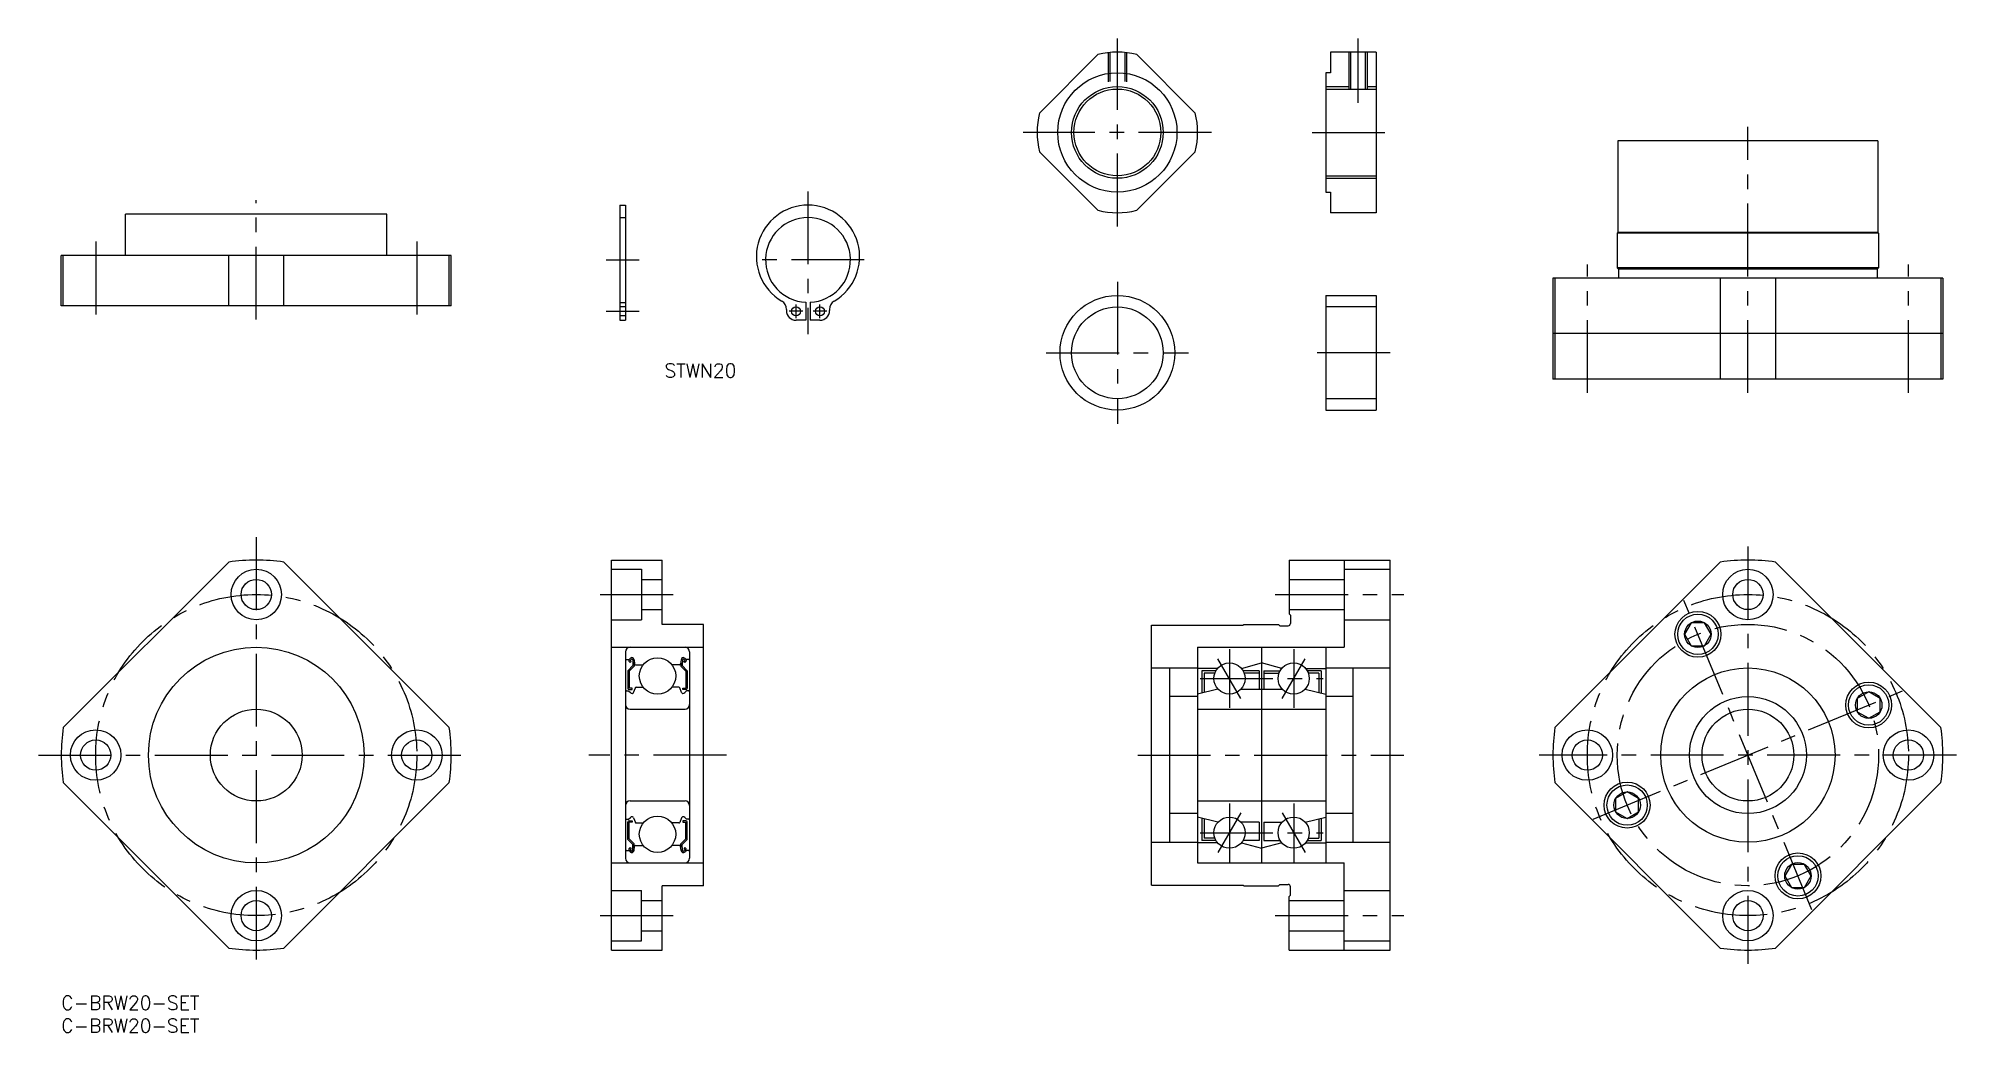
# Model space of a CAD drawing. Extents: x -5 to 413, y -8 to 209.
import ezdxf

# ---------------------------------------------------------------- set-up
doc = ezdxf.new("R2010")
doc.units = 0
doc.header["$LTSCALE"] = 0.5
doc.linetypes.add('CENTER', pattern=[50.8, 31.75, -6.35, 6.35, -6.35])
doc.linetypes.add('DASHED', pattern=[19.05, 12.7, -6.35])
for name, color, linetype in [('MSM_CENTER', 1, 'CENTER'), ('MSM_CONTINUOUS', 7, 'CONTINUOUS'), ('MSM_DASHED', 4, 'DASHED'), ('MSM_NARROW', 5, 'CONTINUOUS'), ('MSM_PART_NUMBER', 7, 'CONTINUOUS')]:
    doc.layers.add(name, color=color, linetype=linetype)
doc.styles.get("Standard").update_dxf_attribs({"font": 'txt.shx', "height": 3, "bigfont": 'bigfont.shx'})

# ---------------------------------------------------------------- blocks, each defined once
blk = doc.blocks.new('*U2')
at = {"layer": 'MSM_PART_NUMBER'}
blk.add_text('C-BRW20-SET', height=3, dxfattribs=at).set_placement((0, -3))
blk = doc.blocks.new('*U3')
at = {"layer": 'MSM_PART_NUMBER'}
blk.add_text('C-BRW20-SET', height=3, dxfattribs=at).set_placement((0, -8))
blk = doc.blocks.new('*U5')
at = {"layer": 'MSM_PART_NUMBER'}
blk.add_text('STWN20', height=3, dxfattribs=at).set_placement((131.49, 134.82))

msp = doc.modelspace()

# ---------------------------------------------------------------- linework, layer by layer
at = {"layer": 'MSM_CENTER'}
for p, q in [((230.22, 167.73), (230.22, 208.73)), ((282.66, 208.73), (282.66, 194.69)), ((250.72, 188.23), (209.72, 188.23)), ((272.66, 188.23), (289.66, 188.23)), ((367.68, 131.43), (367.68, 189.43)), ((42.5, 147.43), (42.5, 173.43)), ((162.78, 175.38), (162.78, 144.28)), ((7.5, 164.43), (7.5, 147.43)), ((77.5, 164.43), (77.5, 147.43)), ((118.78, 160.43), (125.98, 160.43)), ((175.03, 160.43), (150.53, 160.43)), ((332.68, 131.43), (332.68, 159.43)), ((402.68, 131.43), (402.68, 159.43)), ((230.22, 155.69), (230.22, 124.69)), ((160.18, 147.73), (160.18, 150.73)), ((165.38, 147.73), (165.38, 150.73)), ((118.78, 149.23), (125.98, 149.23)), ((161.68, 149.23), (158.68, 149.23)), ((166.88, 149.23), (163.88, 149.23)), ((214.72, 140.19), (245.72, 140.19)), ((289.66, 140.19), (272.66, 140.19)), ((42.5, 100), (42.5, 5)), ((367.68, 98), (367.68, 7)), ((117.48, 87.5), (133.48, 87.5)), ((264.66, 87.5), (292.66, 87.5)), ((381.65, 18.78), (353.72, 86.22)), ((254.66, 75.58), (254.66, 62.78)), ((268.66, 75.58), (268.66, 62.78)), ((257.16, 64.85), (252.16, 73.51)), ((266.16, 64.85), (271.16, 73.51)), ((248.26, 69.18), (275.06, 69.18)), ((333.96, 38.53), (401.41, 66.47)), ((-5, 52.5), (90, 52.5)), ((144.98, 52.5), (114.98, 52.5)), ((234.66, 52.5), (292.66, 52.5)), ((413.18, 52.5), (322.18, 52.5)), ((254.66, 41.98), (254.66, 29.18)), ((268.66, 41.98), (268.66, 29.18)), ((257.16, 39.91), (252.16, 31.25)), ((266.16, 39.91), (271.16, 31.25)), ((248.26, 35.58), (275.06, 35.58)), ((117.48, 17.5), (133.48, 17.5)), ((264.66, 17.5), (292.66, 17.5))]:
    msp.add_line(p, q, dxfattribs=at)
for centre, radius in [((42.5, 52.5), 35), ((367.68, 52.5), 35), ((367.68, 52.5), 28.5)]:
    msp.add_circle(centre, radius, dxfattribs=at)
at = {"layer": 'MSM_CONTINUOUS'}
for p, q in [((213.24, 192.46), (225.99, 205.21)), ((234.45, 205.21), (247.2, 192.46)), ((286.66, 205.73), (276.66, 205.73)), ((276.66, 205.73), (276.66, 201.23)), ((281.04, 205.73), (281.04, 197.69)), ((284.28, 205.73), (284.28, 197.69)), ((286.66, 205.73), (286.66, 170.73)), ((276.66, 201.23), (275.66, 201.23)), ((275.66, 201.23), (275.66, 175.23)), ((275.66, 197.69), (286.66, 197.69)), ((339.33, 186.43), (339.33, 166.43)), ((396.03, 186.43), (339.33, 186.43)), ((396.03, 186.43), (396.03, 166.43)), ((213.24, 184), (225.99, 171.25)), ((234.45, 171.25), (247.2, 184)), ((275.66, 178.77), (286.66, 178.77)), ((121.78, 172.38), (121.78, 147.28)), ((121.78, 172.38), (122.98, 172.38)), ((122.98, 172.38), (122.98, 147.28)), ((275.66, 175.23), (276.66, 175.23)), ((276.66, 175.23), (276.66, 170.73)), ((71, 170.43), (14, 170.43)), ((14, 161.43), (14, 170.43)), ((71, 161.43), (71, 170.43)), ((286.66, 170.73), (276.66, 170.73)), ((339.18, 166.28), (339.33, 166.43)), ((339.18, 166.28), (339.18, 158.73)), ((396.18, 166.28), (339.18, 166.28)), ((396.03, 166.43), (339.33, 166.43)), ((396.18, 166.28), (396.03, 166.43)), ((396.18, 166.28), (396.18, 158.73)), ((0, 150.43), (0, 161.43)), ((85, 161.43), (0, 161.43)), ((0.43, 150.43), (0.43, 161.43)), ((36.49, 150.43), (36.49, 161.43)), ((48.51, 150.43), (48.51, 161.43)), ((84.57, 150.43), (84.57, 161.43)), ((85, 150.43), (85, 161.43)), ((325.18, 156.43), (325.18, 134.43)), ((410.18, 156.43), (325.18, 156.43)), ((325.61, 156.43), (325.61, 134.43)), ((396.18, 158.73), (339.18, 158.73)), ((339.18, 158.73), (339.48, 158.43)), ((339.48, 158.43), (339.48, 156.43)), ((395.88, 158.43), (339.48, 158.43)), ((361.67, 156.43), (361.67, 134.43)), ((373.7, 156.43), (373.7, 134.43)), ((396.18, 158.73), (395.88, 158.43)), ((395.88, 158.43), (395.88, 156.43)), ((409.76, 156.43), (409.76, 134.43)), ((410.18, 156.43), (410.18, 134.43)), ((162.28, 151.2), (162.28, 147.28)), ((163.28, 151.2), (163.28, 147.28)), ((275.66, 152.69), (286.66, 152.69)), ((275.66, 152.69), (275.66, 127.69)), ((286.66, 152.69), (286.66, 127.69)), ((85, 150.43), (0, 150.43)), ((121.78, 147.28), (122.98, 147.28)), ((158.08, 149.65), (158.08, 149.38)), ((162.28, 147.28), (160.18, 147.28)), ((165.38, 147.28), (163.28, 147.28)), ((167.48, 149.65), (167.48, 149.38)), ((286.66, 150.19), (275.66, 150.19)), ((410.18, 144.43), (325.18, 144.43)), ((410.18, 134.43), (325.18, 134.43)), ((286.66, 130.19), (275.66, 130.19)), ((275.66, 127.69), (286.66, 127.69)), ((36.49, 94.57), (0.43, 58.51)), ((48.51, 94.57), (84.57, 58.51)), ((119.98, 10), (119.98, 95)), ((119.98, 95), (130.98, 95)), ((119.98, 93), (126.48, 93)), ((126.48, 93), (126.48, 82)), ((130.98, 81), (130.98, 95)), ((267.66, 95), (267.66, 83.3)), ((267.66, 95), (289.66, 95)), ((279.66, 95), (279.66, 76)), ((279.66, 93), (289.66, 93)), ((289.66, 10), (289.66, 95)), ((361.67, 94.57), (325.61, 58.51)), ((409.76, 58.51), (373.7, 94.57)), ((126.48, 90.8), (130.98, 90.8)), ((267.66, 90.8), (279.66, 90.8)), ((126.48, 84.2), (130.98, 84.2)), ((267.66, 84.2), (279.66, 84.2)), ((119.98, 82), (126.48, 82)), ((139.98, 81), (130.98, 81)), ((139.98, 24), (139.98, 81)), ((237.66, 80.85), (257.66, 80.85)), ((237.66, 24.15), (237.66, 80.85)), ((257.81, 81), (257.66, 80.85)), ((257.81, 81), (265.36, 81)), ((265.36, 81), (265.66, 80.7)), ((265.66, 80.7), (267.46, 80.7)), ((267.66, 83.3), (267.96, 83)), ((267.96, 83), (267.96, 81.2)), ((279.66, 82), (289.66, 82)), ((355.33, 81.33), (353.89, 78.83)), ((358.22, 81.33), (355.33, 81.33)), ((359.67, 78.83), (358.22, 81.33)), ((119.98, 76), (139.98, 76)), ((247.66, 76), (279.66, 76)), ((247.66, 76), (247.66, 29)), ((261.66, 76), (261.66, 29)), ((275.66, 76), (275.66, 29)), ((353.89, 78.83), (355.33, 76.33)), ((355.33, 76.33), (358.22, 76.33)), ((358.22, 76.33), (359.67, 78.83)), ((122.98, 75), (122.98, 30)), ((123.18, 73.3), (123.76, 73.3)), ((124.61, 72), (123.51, 70.9)), ((123.76, 73.3), (123.98, 73.56)), ((124.03, 72.68), (123.8, 72.88)), ((124.91, 71.88), (123.81, 70.78)), ((123.99, 73.11), (124.21, 73.36)), ((124.22, 72.91), (123.99, 73.11)), ((124.03, 72.68), (124.22, 72.91)), ((124.56, 73.24), (124.61, 72)), ((124.86, 73.28), (124.94, 72.38)), ((124.91, 72.73), (124.91, 71.88)), ((125.14, 72.2), (126.86, 72.2)), ((134.82, 72.2), (133.1, 72.2)), ((135.1, 73.28), (135.02, 72.38)), ((135.05, 72.73), (135.05, 71.88)), ((135.05, 71.88), (136.15, 70.78)), ((135.4, 73.24), (135.35, 72)), ((135.35, 72), (136.45, 70.9)), ((135.74, 72.91), (135.97, 73.11)), ((135.94, 72.68), (135.74, 72.91)), ((135.97, 73.11), (135.76, 73.36)), ((135.94, 72.68), (136.17, 72.88)), ((136.2, 73.3), (135.98, 73.56)), ((136.78, 73.3), (136.2, 73.3)), ((136.98, 75), (136.98, 30)), ((237.66, 71.5), (247.66, 71.5)), ((241.66, 33.5), (241.66, 71.5)), ((252.07, 71.38), (247.66, 71.38)), ((257.25, 71.38), (261.66, 72.58)), ((266.07, 71.38), (261.66, 72.58)), ((271.25, 71.38), (275.66, 71.38)), ((275.66, 71.5), (289.66, 71.5)), ((281.66, 33.5), (281.66, 71.5)), ((123.51, 70.9), (123.51, 67.1)), ((123.81, 70.78), (123.81, 67.1)), ((124.43, 67.1), (123.81, 67.1)), ((124.43, 66.8), (124.43, 67.1)), ((124.76, 66.15), (125.14, 67.17)), ((125.32, 67.3), (126.86, 67.3)), ((134.64, 67.3), (133.1, 67.3)), ((135.2, 66.15), (134.83, 67.17)), ((135.53, 66.8), (135.53, 67.1)), ((135.53, 67.1), (136.15, 67.1)), ((136.15, 70.78), (136.15, 67.1)), ((136.45, 70.9), (136.45, 67.1)), ((248.66, 70.88), (248.66, 66.02)), ((251.72, 70.88), (248.66, 70.88)), ((249.16, 70.38), (249.16, 66.14)), ((251.48, 70.38), (249.16, 70.38)), ((261.16, 70.88), (257.6, 70.88)), ((261.16, 70.38), (257.84, 70.38)), ((261.16, 70.88), (261.16, 66.88)), ((262.16, 70.88), (262.16, 66.88)), ((262.16, 70.88), (265.72, 70.88)), ((262.16, 70.38), (265.48, 70.38)), ((274.66, 70.88), (271.6, 70.88)), ((274.16, 70.38), (271.84, 70.38)), ((274.16, 70.38), (274.16, 66.14)), ((274.66, 70.88), (274.66, 66.02)), ((123.18, 66.5), (123.68, 66.5)), ((123.68, 66.5), (124.06, 66.13)), ((123.81, 66.8), (124.43, 66.8)), ((136.15, 66.8), (135.53, 66.8)), ((136.28, 66.5), (135.91, 66.13)), ((136.78, 66.5), (136.28, 66.5)), ((247.66, 65.25), (241.66, 65.25)), ((252.15, 66.88), (247.66, 65.78)), ((257.16, 66.88), (266.15, 66.88)), ((271.16, 66.88), (275.66, 65.78)), ((281.66, 65.25), (275.66, 65.25)), ((394.02, 66.29), (391.52, 64.85)), ((391.52, 64.85), (391.52, 61.96)), ((396.52, 64.85), (394.02, 66.29)), ((396.52, 61.96), (396.52, 64.85)), ((123.98, 62.5), (135.98, 62.5)), ((247.66, 62.5), (275.66, 62.5)), ((391.52, 61.96), (394.02, 60.52)), ((394.02, 60.52), (396.52, 61.96)), ((0.43, 46.49), (36.49, 10.43)), ((84.57, 46.49), (48.51, 10.43)), ((325.61, 46.49), (361.67, 10.43)), ((373.7, 10.43), (409.76, 46.49)), ((123.98, 42.5), (135.98, 42.5)), ((247.66, 42.5), (275.66, 42.5)), ((341.35, 44.48), (338.85, 43.04)), ((338.85, 43.04), (338.85, 40.15)), ((343.85, 43.04), (341.35, 44.48)), ((343.85, 40.15), (343.85, 43.04)), ((123.18, 38.5), (123.68, 38.5)), ((123.51, 34.1), (123.51, 37.9)), ((123.68, 38.5), (124.06, 38.87)), ((123.81, 38.2), (124.43, 38.2)), ((123.81, 34.22), (123.81, 37.9)), ((124.43, 37.9), (123.81, 37.9)), ((124.43, 38.2), (124.43, 37.9)), ((124.76, 38.85), (125.14, 37.83)), ((125.32, 37.7), (126.86, 37.7)), ((134.64, 37.7), (133.1, 37.7)), ((135.2, 38.85), (134.83, 37.83)), ((135.53, 38.2), (135.53, 37.9)), ((136.15, 38.2), (135.53, 38.2)), ((135.53, 37.9), (136.15, 37.9)), ((136.28, 38.5), (135.91, 38.87)), ((136.15, 34.22), (136.15, 37.9)), ((136.78, 38.5), (136.28, 38.5)), ((136.45, 34.1), (136.45, 37.9)), ((247.66, 39.75), (241.66, 39.75)), ((252.15, 37.88), (247.66, 38.98)), ((248.66, 38.73), (248.66, 33.87)), ((249.16, 38.61), (249.16, 34.37)), ((261.16, 37.88), (257.16, 37.88)), ((261.16, 37.88), (261.16, 33.87)), ((262.16, 37.88), (262.16, 33.87)), ((262.16, 37.88), (266.15, 37.88)), ((271.16, 37.88), (275.66, 38.98)), ((274.16, 38.61), (274.16, 34.37)), ((274.66, 38.73), (274.66, 33.87)), ((281.66, 39.75), (275.66, 39.75)), ((338.85, 40.15), (341.35, 38.71)), ((341.35, 38.71), (343.85, 40.15)), ((124.61, 33), (123.51, 34.1)), ((124.91, 33.12), (123.81, 34.22)), ((135.05, 33.12), (136.15, 34.22)), ((135.35, 33), (136.45, 34.1)), ((237.66, 33.5), (247.66, 33.5)), ((251.72, 33.87), (248.66, 33.87)), ((251.48, 34.37), (249.16, 34.37)), ((261.16, 33.87), (257.6, 33.87)), ((262.16, 33.87), (265.72, 33.87)), ((271.6, 33.87), (274.66, 33.87)), ((271.84, 34.37), (274.16, 34.37)), ((275.66, 33.5), (289.66, 33.5)), ((123.18, 31.7), (123.76, 31.7)), ((123.76, 31.7), (123.98, 31.44)), ((124.03, 32.32), (123.8, 32.12)), ((124.22, 32.09), (123.99, 31.89)), ((123.99, 31.89), (124.21, 31.64)), ((124.03, 32.32), (124.22, 32.09)), ((124.56, 31.76), (124.61, 33)), ((124.86, 31.72), (124.94, 32.62)), ((124.91, 32.27), (124.91, 33.12)), ((125.14, 32.8), (126.86, 32.8)), ((134.82, 32.8), (133.1, 32.8)), ((135.1, 31.72), (135.02, 32.62)), ((135.05, 32.27), (135.05, 33.12)), ((135.4, 31.76), (135.35, 33)), ((135.94, 32.32), (135.74, 32.09)), ((135.74, 32.09), (135.97, 31.89)), ((135.97, 31.89), (135.76, 31.64)), ((135.94, 32.32), (136.17, 32.12)), ((136.2, 31.7), (135.98, 31.44)), ((136.78, 31.7), (136.2, 31.7)), ((252.07, 33.38), (247.66, 33.38)), ((257.25, 33.38), (261.66, 32.18)), ((266.07, 33.38), (261.66, 32.18)), ((271.25, 33.38), (275.66, 33.38)), ((119.98, 29), (139.98, 29)), ((247.66, 29), (279.66, 29)), ((279.66, 10), (279.66, 29)), ((377.15, 28.67), (375.7, 26.17)), ((375.7, 26.17), (377.15, 23.67)), ((380.03, 28.67), (377.15, 28.67)), ((381.48, 26.17), (380.03, 28.67)), ((380.03, 23.67), (381.48, 26.17)), ((119.98, 23), (126.48, 23)), ((126.48, 12), (126.48, 23)), ((130.98, 10), (130.98, 24)), ((139.98, 24), (130.98, 24)), ((237.66, 24.15), (257.66, 24.15)), ((257.81, 24), (257.66, 24.15)), ((257.81, 24), (265.36, 24)), ((265.36, 24), (265.66, 24.3)), ((265.66, 24.3), (267.46, 24.3)), ((267.66, 21.7), (267.96, 22)), ((267.66, 10), (267.66, 21.7)), ((267.96, 22), (267.96, 23.8)), ((279.66, 23), (289.66, 23)), ((377.15, 23.67), (380.03, 23.67)), ((126.48, 20.8), (130.98, 20.8)), ((267.66, 20.8), (279.66, 20.8)), ((126.48, 14.2), (130.98, 14.2)), ((267.66, 14.2), (279.66, 14.2)), ((119.98, 12), (126.48, 12)), ((119.98, 10), (130.98, 10)), ((267.66, 10), (289.66, 10)), ((279.66, 12), (289.66, 12))]:
    msp.add_line(p, q, dxfattribs=at)
for centre, radius in [((230.22, 188.23), 13), ((230.22, 188.23), 9.46), ((230.22, 140.19), 12.5), ((160.18, 149.23), 1), ((165.38, 149.23), 1), ((230.22, 140.19), 10), ((42.5, 87.5), 5.5), ((367.68, 87.5), 5.5), ((42.5, 87.5), 3.3), ((367.68, 87.5), 3.3), ((356.78, 78.83), 5), ((356.78, 78.83), 4.4), ((356.78, 78.83), 2.89), ((42.5, 52.5), 23.5), ((129.98, 69.75), 3.97), ((254.66, 69.18), 3.4), ((268.66, 69.18), 3.4), ((367.68, 52.5), 19), ((394.02, 63.41), 5), ((394.02, 63.41), 4.4), ((367.68, 52.5), 12.75), ((394.02, 63.41), 2.89), ((42.5, 52.5), 10), ((367.68, 52.5), 10), ((7.5, 52.5), 5.5), ((7.5, 52.5), 3.3), ((77.5, 52.5), 5.5), ((77.5, 52.5), 3.3), ((332.68, 52.5), 5.5), ((332.68, 52.5), 3.3), ((402.68, 52.5), 5.5), ((402.68, 52.5), 3.3), ((341.35, 41.59), 5), ((341.35, 41.59), 4.4), ((341.35, 41.59), 2.89), ((129.98, 35.25), 3.97), ((254.66, 35.58), 3.4), ((268.66, 35.58), 3.4), ((378.59, 26.17), 5), ((378.59, 26.17), 4.4), ((378.59, 26.17), 2.89), ((42.5, 17.5), 5.5), ((367.68, 17.5), 5.5), ((42.5, 17.5), 3.3), ((367.68, 17.5), 3.3)]:
    msp.add_circle(centre, radius, dxfattribs=at)
for centre, radius, start, end in [((230.22, 188.23), 17.5, 76.0027, 103.9973), ((230.22, 188.23), 17.5, 166.0027, 193.9973), ((230.22, 188.23), 17.5, 346.0027, 13.9973), ((162.78, 161.13), 11.25, 300.6214, 239.3786), ((162.78, 160.43), 9.25, 273.0986, 266.9014), ((230.22, 188.23), 17.5, 256.0027, 283.9973), ((155.98, 149.65), 2.1, 360, 59.3786), ((169.58, 149.65), 2.1, 120.6214, 180), ((160.18, 149.38), 2.1, 180, 270), ((165.38, 149.38), 2.1, 270, 0), ((42.5, 52.5), 42.5, 81.8699, 98.1301), ((367.68, 52.5), 42.5, 81.8699, 98.1301), ((267.46, 81.2), 0.5, 270, 0), ((123.98, 75), 1, 90, 180), ((135.98, 75), 1, 0, 90), ((123.18, 73.5), 0.2, 180, 270), ((123.99, 73.11), 0.3, 139.9098, 229.9963), ((124.37, 73.24), 0.5, 4.987, 139.9098), ((124.36, 73.24), 0.2, 2.3754, 139.9922), ((125.14, 72.4), 0.2, 184.987, 270), ((134.82, 72.4), 0.2, 270, 355.013), ((135.6, 73.24), 0.5, 40.0902, 175.013), ((135.6, 73.24), 0.2, 40.0078, 177.6246), ((135.97, 73.11), 0.3, 310.0037, 40.0902), ((136.78, 73.5), 0.2, 270, 0), ((123.81, 67.1), 0.3, 180, 270), ((125.32, 67.1), 0.2, 90, 160.0299), ((134.64, 67.1), 0.2, 19.9701, 90), ((136.15, 67.1), 0.3, 270, 0), ((123.18, 66.3), 0.2, 90, 180), ((123.98, 63.5), 1, 180, 270), ((124.48, 66.55), 0.6, 225, 272.8048), ((124.48, 66.25), 0.3, 265.5374, 340.0299), ((135.48, 66.25), 0.3, 199.9701, 274.4626), ((135.48, 66.55), 0.6, 267.1952, 315), ((135.98, 63.5), 1, 270, 0), ((136.78, 66.3), 0.2, 0, 90), ((42.5, 52.5), 42.5, 171.8699, 188.1301), ((42.5, 52.5), 42.5, 351.8699, 8.1301), ((367.68, 52.5), 42.5, 171.8699, 188.1301), ((367.68, 52.5), 42.5, 351.8699, 8.1301), ((123.98, 41.5), 1, 90, 180), ((135.98, 41.5), 1, 0, 90), ((123.18, 38.7), 0.2, 180, 270), ((123.81, 37.9), 0.3, 90, 180), ((124.48, 38.45), 0.6, 87.1952, 135), ((124.48, 38.75), 0.3, 19.9701, 94.4626), ((125.32, 37.9), 0.2, 199.9701, 270), ((134.64, 37.9), 0.2, 270, 340.0299), ((135.48, 38.75), 0.3, 85.5374, 160.0299), ((135.48, 38.45), 0.6, 45, 92.8048), ((136.15, 37.9), 0.3, 0, 90), ((136.78, 38.7), 0.2, 270, 0), ((123.18, 31.5), 0.2, 90, 180), ((123.98, 30), 1, 180, 270), ((123.99, 31.89), 0.3, 130.0037, 220.0902), ((124.37, 31.76), 0.5, 220.0902, 355.013), ((124.36, 31.76), 0.2, 220.0078, 357.6246), ((125.14, 32.6), 0.2, 90, 175.013), ((134.82, 32.6), 0.2, 4.987, 90), ((135.6, 31.76), 0.5, 184.987, 319.9098), ((135.6, 31.76), 0.2, 182.3754, 319.9922), ((135.98, 30), 1, 270, 0), ((135.97, 31.89), 0.3, 319.9098, 49.9963), ((136.78, 31.5), 0.2, 0, 90), ((267.46, 23.8), 0.5, 0, 90), ((42.5, 52.5), 42.5, 261.8699, 278.1301), ((367.68, 52.5), 42.5, 261.8699, 278.1301)]:
    msp.add_arc(centre, radius, start, end, dxfattribs=at)
at = {"layer": 'MSM_DASHED'}
for p, q in [((228.22, 205.61), (228.22, 197.47)), ((228.6, 205.65), (228.6, 197.55)), ((231.84, 205.65), (231.84, 197.55)), ((232.22, 205.61), (232.22, 197.47)), ((121.78, 169.68), (122.98, 169.68)), ((121.78, 151.18), (122.98, 151.18)), ((122.98, 150.23), (121.78, 150.23)), ((122.98, 148.23), (121.78, 148.23))]:
    msp.add_line(p, q, dxfattribs=at)
at = {"layer": 'MSM_NARROW'}
for p, q in [((280.66, 205.73), (280.66, 197.69)), ((284.66, 205.73), (284.66, 197.69)), ((275.66, 198.23), (280.66, 198.23)), ((284.66, 198.23), (286.66, 198.23)), ((275.66, 178.23), (286.66, 178.23))]:
    msp.add_line(p, q, dxfattribs=at)
msp.add_circle((230.22, 188.23), 10, dxfattribs=at)

# ---------------------------------------------------------------- block references
at = {"layer": 'MSM_CONTINUOUS'}
for name in ['*U5', '*U2', '*U3']:
    msp.add_blockref(name, (0, 0), dxfattribs=at)

doc.saveas('drawing.dxf')
